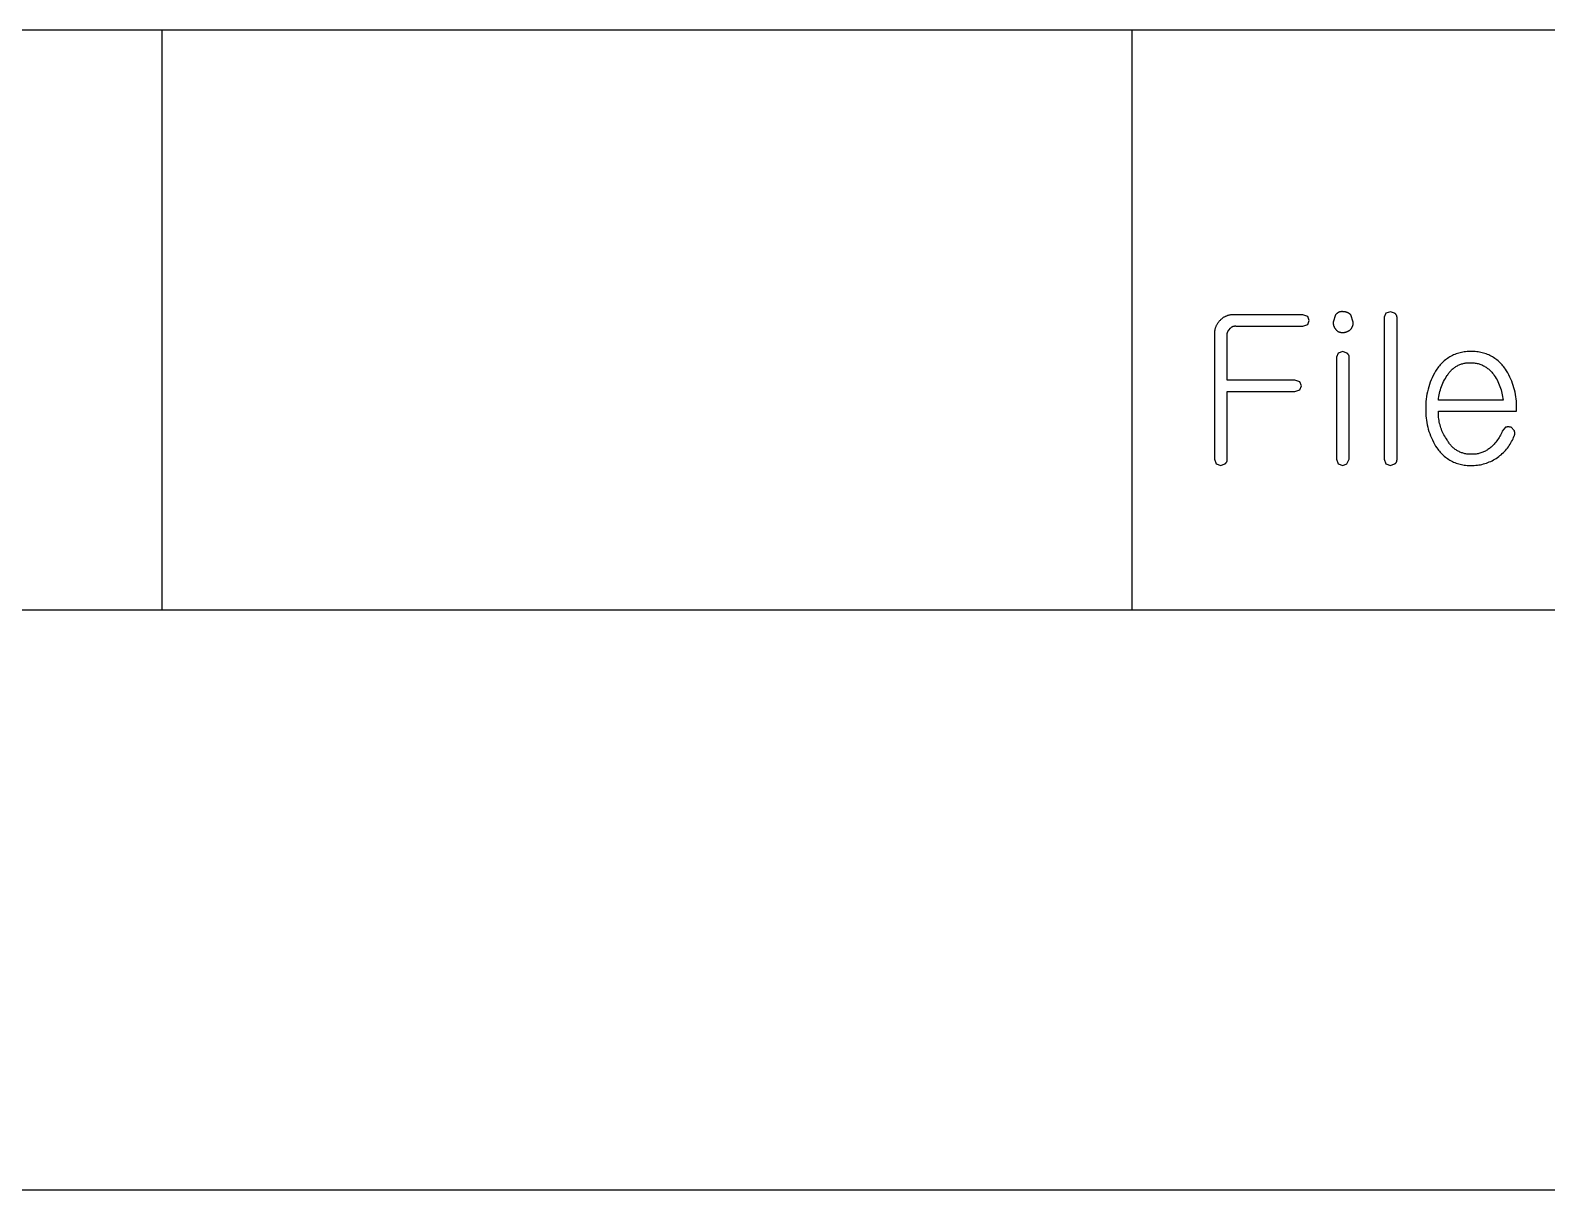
# Model space of a CAD drawing. Header units: millimetres. Extents: x 3033 to 5773, y 123 to 1487.
# Drawn here: x 4168.7 to 4266.7, y 122.8 to 197.8 of the extents above; entities that cross this region are included whole.
import ezdxf

# ---------------------------------------------------------------- set-up
doc = ezdxf.new("R2010")
doc.units = ezdxf.units.MM
doc.header["$MEASUREMENT"] = 0
doc.layers.add('____', color=5, linetype='Continuous')
doc.layers.add('TEX', color=70, linetype='Continuous')

msp = doc.modelspace()

# ---------------------------------------------------------------- linework, layer by layer
at = {"layer": '____'}
msp.add_line((3033.085, 122.848), (4363.085, 122.848), dxfattribs=at)
at = {"layer": 'TEX'}
for p, q in [((4363.085, 197.848), (3984.363, 197.848)), ((4177.199, 160.348), (4177.199, 197.848)), ((4239.921, 160.348), (4239.921, 197.848)), ((4246.282, 179.432), (4246.243, 179.426)), ((4246.32, 179.436), (4246.282, 179.432)), ((4246.359, 179.439), (4246.32, 179.436)), ((4246.398, 179.441), (4246.359, 179.439)), ((4246.437, 179.441), (4246.398, 179.441)), ((4246.476, 179.44), (4246.437, 179.441)), ((4250.961, 179.44), (4246.476, 179.44)), ((4251.27, 179.337), (4250.961, 179.44)), ((4253.074, 179.44), (4252.92, 178.976)), ((4253.084, 179.454), (4253.074, 179.44)), ((4253.095, 179.467), (4253.084, 179.454)), ((4253.106, 179.48), (4253.095, 179.467)), ((4253.118, 179.493), (4253.106, 179.48)), ((4253.13, 179.505), (4253.118, 179.493)), ((4253.142, 179.517), (4253.13, 179.505)), ((4253.155, 179.528), (4253.142, 179.517)), ((4253.169, 179.539), (4253.155, 179.528)), ((4253.182, 179.549), (4253.169, 179.539)), ((4253.196, 179.56), (4253.182, 179.549)), ((4253.21, 179.569), (4253.196, 179.56)), ((4253.225, 179.578), (4253.21, 179.569)), ((4253.24, 179.587), (4253.225, 179.578)), ((4253.255, 179.595), (4253.24, 179.587)), ((4253.27, 179.602), (4253.255, 179.595)), ((4253.286, 179.609), (4253.27, 179.602)), ((4253.302, 179.616), (4253.286, 179.609)), ((4253.318, 179.621), (4253.302, 179.616)), ((4253.334, 179.627), (4253.318, 179.621)), ((4253.351, 179.632), (4253.334, 179.627)), ((4253.368, 179.636), (4253.351, 179.632)), ((4253.384, 179.639), (4253.368, 179.636)), ((4253.401, 179.642), (4253.384, 179.639)), ((4253.418, 179.645), (4253.401, 179.642)), ((4253.435, 179.647), (4253.418, 179.645)), ((4253.452, 179.648), (4253.435, 179.647)), ((4253.47, 179.649), (4253.452, 179.648)), ((4253.487, 179.649), (4253.47, 179.649)), ((4253.504, 179.649), (4253.487, 179.649)), ((4253.521, 179.648), (4253.504, 179.649)), ((4253.538, 179.646), (4253.521, 179.648)), ((4253.561, 179.647), (4253.538, 179.646)), ((4253.584, 179.647), (4253.561, 179.647)), ((4253.607, 179.646), (4253.584, 179.647)), ((4253.63, 179.644), (4253.607, 179.646)), ((4253.653, 179.642), (4253.63, 179.644)), ((4253.675, 179.639), (4253.653, 179.642)), ((4253.698, 179.635), (4253.675, 179.639)), ((4253.72, 179.63), (4253.698, 179.635)), ((4253.742, 179.625), (4253.72, 179.63)), ((4253.765, 179.618), (4253.742, 179.625)), ((4253.786, 179.611), (4253.765, 179.618)), ((4253.808, 179.604), (4253.786, 179.611)), ((4253.829, 179.595), (4253.808, 179.604)), ((4253.85, 179.586), (4253.829, 179.595)), ((4253.871, 179.576), (4253.85, 179.586)), ((4253.891, 179.565), (4253.871, 179.576)), ((4253.911, 179.554), (4253.891, 179.565)), ((4253.93, 179.542), (4253.911, 179.554)), ((4253.949, 179.529), (4253.93, 179.542)), ((4253.968, 179.516), (4253.949, 179.529)), ((4253.986, 179.502), (4253.968, 179.516)), ((4254.004, 179.487), (4253.986, 179.502)), ((4254.021, 179.472), (4254.004, 179.487)), ((4254.038, 179.456), (4254.021, 179.472)), ((4254.054, 179.44), (4254.038, 179.456)), ((4254.208, 178.976), (4254.054, 179.44)), ((4256.322, 179.543), (4256.219, 179.285)), ((4256.631, 179.646), (4256.322, 179.543)), ((4256.889, 179.543), (4256.631, 179.646)), ((4256.898, 179.537), (4256.889, 179.543)), ((4256.907, 179.531), (4256.898, 179.537)), ((4256.916, 179.525), (4256.907, 179.531)), ((4256.925, 179.519), (4256.916, 179.525)), ((4256.933, 179.512), (4256.925, 179.519)), ((4256.941, 179.505), (4256.933, 179.512)), ((4256.949, 179.498), (4256.941, 179.505)), ((4256.957, 179.49), (4256.949, 179.498)), ((4256.964, 179.482), (4256.957, 179.49)), ((4256.971, 179.474), (4256.964, 179.482)), ((4256.978, 179.466), (4256.971, 179.474)), ((4256.985, 179.457), (4256.978, 179.466)), ((4256.991, 179.449), (4256.985, 179.457)), ((4256.997, 179.44), (4256.991, 179.449)), ((4257.003, 179.431), (4256.997, 179.44)), ((4257.008, 179.421), (4257.003, 179.431)), ((4245.264, 178.476), (4245.257, 178.437)), ((4245.273, 178.514), (4245.264, 178.476)), ((4245.283, 178.552), (4245.273, 178.514)), ((4245.294, 178.59), (4245.283, 178.552)), ((4245.307, 178.627), (4245.294, 178.59)), ((4245.32, 178.664), (4245.307, 178.627)), ((4245.335, 178.7), (4245.32, 178.664)), ((4245.352, 178.736), (4245.335, 178.7)), ((4245.369, 178.771), (4245.352, 178.736)), ((4245.388, 178.805), (4245.369, 178.771)), ((4245.407, 178.839), (4245.388, 178.805)), ((4245.428, 178.873), (4245.407, 178.839)), ((4245.45, 178.905), (4245.428, 178.873)), ((4245.473, 178.937), (4245.45, 178.905)), ((4245.497, 178.968), (4245.473, 178.937)), ((4245.522, 178.998), (4245.497, 178.968)), ((4245.548, 179.027), (4245.522, 178.998)), ((4245.574, 179.057), (4245.548, 179.027)), ((4245.6, 179.086), (4245.574, 179.057)), ((4245.627, 179.114), (4245.6, 179.086)), ((4245.655, 179.141), (4245.627, 179.114)), ((4245.685, 179.167), (4245.655, 179.141)), ((4245.715, 179.192), (4245.685, 179.167)), ((4245.745, 179.215), (4245.715, 179.192)), ((4245.777, 179.238), (4245.745, 179.215)), ((4245.809, 179.26), (4245.777, 179.238)), ((4245.843, 179.281), (4245.809, 179.26)), ((4245.876, 179.3), (4245.843, 179.281)), ((4245.911, 179.318), (4245.876, 179.3)), ((4245.946, 179.335), (4245.911, 179.318)), ((4245.981, 179.351), (4245.946, 179.335)), ((4246.018, 179.366), (4245.981, 179.351)), ((4246.054, 179.379), (4246.018, 179.366)), ((4246.091, 179.391), (4246.054, 179.379)), ((4246.129, 179.402), (4246.091, 179.391)), ((4246.167, 179.411), (4246.129, 179.402)), ((4246.154, 178.44), (4246.163, 178.453)), ((4246.163, 178.453), (4246.174, 178.465)), ((4246.205, 179.42), (4246.167, 179.411)), ((4246.174, 178.465), (4246.184, 178.478)), ((4246.184, 178.478), (4246.195, 178.489)), ((4246.195, 178.489), (4246.207, 178.501)), ((4246.243, 179.426), (4246.205, 179.42)), ((4246.207, 178.501), (4246.219, 178.512)), ((4246.219, 178.512), (4246.226, 178.524)), ((4246.226, 178.524), (4246.234, 178.536)), ((4246.234, 178.536), (4246.242, 178.548)), ((4246.242, 178.548), (4246.251, 178.56)), ((4246.251, 178.56), (4246.26, 178.571)), ((4246.26, 178.571), (4246.269, 178.582)), ((4246.269, 178.582), (4246.279, 178.592)), ((4246.279, 178.592), (4246.289, 178.602)), ((4246.289, 178.602), (4246.299, 178.612)), ((4246.299, 178.612), (4246.31, 178.622)), ((4246.31, 178.622), (4246.321, 178.631)), ((4246.321, 178.631), (4246.333, 178.639)), ((4246.333, 178.639), (4246.344, 178.648)), ((4246.344, 178.648), (4246.356, 178.656)), ((4246.356, 178.656), (4246.369, 178.663)), ((4246.369, 178.663), (4246.381, 178.67)), ((4246.381, 178.67), (4246.394, 178.677)), ((4246.394, 178.677), (4246.407, 178.683)), ((4246.407, 178.683), (4246.42, 178.689)), ((4246.42, 178.689), (4246.433, 178.694)), ((4246.433, 178.694), (4246.447, 178.699)), ((4246.447, 178.699), (4246.46, 178.703)), ((4246.46, 178.703), (4246.474, 178.707)), ((4246.474, 178.707), (4246.488, 178.711)), ((4246.488, 178.711), (4246.502, 178.714)), ((4246.502, 178.714), (4246.516, 178.716)), ((4246.516, 178.716), (4246.531, 178.718)), ((4246.531, 178.718), (4246.545, 178.72)), ((4246.545, 178.72), (4246.559, 178.721)), ((4246.559, 178.721), (4246.574, 178.721)), ((4246.574, 178.721), (4246.588, 178.721)), ((4246.588, 178.721), (4246.602, 178.721)), ((4246.602, 178.721), (4246.617, 178.72)), ((4246.617, 178.72), (4246.631, 178.718)), ((4246.631, 178.718), (4250.961, 178.718)), ((4250.961, 178.718), (4251.27, 178.821)), ((4251.373, 179.079), (4251.27, 179.337)), ((4251.27, 178.821), (4251.373, 179.079)), ((4252.92, 178.976), (4252.918, 178.954)), ((4252.918, 178.954), (4252.918, 178.932)), ((4252.918, 178.932), (4252.918, 178.91)), ((4252.918, 178.91), (4252.919, 178.889)), ((4252.919, 178.889), (4252.921, 178.867)), ((4252.921, 178.867), (4252.923, 178.845)), ((4252.923, 178.845), (4252.926, 178.823)), ((4252.926, 178.823), (4252.93, 178.802)), ((4252.93, 178.802), (4252.935, 178.781)), ((4252.935, 178.781), (4252.941, 178.76)), ((4252.941, 178.76), (4252.947, 178.739)), ((4252.947, 178.739), (4252.954, 178.718)), ((4252.954, 178.718), (4252.961, 178.697)), ((4252.961, 178.697), (4252.97, 178.677)), ((4252.97, 178.677), (4252.979, 178.657)), ((4252.979, 178.657), (4252.988, 178.638)), ((4252.988, 178.638), (4252.999, 178.619)), ((4252.999, 178.619), (4253.01, 178.6)), ((4253.01, 178.6), (4253.021, 178.581)), ((4253.021, 178.581), (4253.034, 178.563)), ((4253.034, 178.563), (4253.047, 178.546)), ((4253.047, 178.546), (4253.06, 178.529)), ((4253.06, 178.529), (4253.074, 178.512)), ((4253.074, 178.512), (4253.084, 178.498)), ((4253.084, 178.498), (4253.095, 178.485)), ((4253.095, 178.485), (4253.106, 178.472)), ((4253.106, 178.472), (4253.118, 178.459)), ((4253.118, 178.459), (4253.13, 178.447)), ((4253.968, 178.436), (4253.986, 178.45)), ((4253.986, 178.45), (4254.004, 178.464)), ((4254.004, 178.464), (4254.021, 178.48)), ((4254.021, 178.48), (4254.038, 178.496)), ((4254.038, 178.496), (4254.054, 178.512)), ((4254.054, 178.512), (4254.068, 178.529)), ((4254.068, 178.529), (4254.081, 178.546)), ((4254.081, 178.546), (4254.094, 178.563)), ((4254.094, 178.563), (4254.107, 178.581)), ((4254.107, 178.581), (4254.118, 178.6)), ((4254.118, 178.6), (4254.129, 178.619)), ((4254.129, 178.619), (4254.14, 178.638)), ((4254.14, 178.638), (4254.149, 178.657)), ((4254.149, 178.657), (4254.158, 178.677)), ((4254.158, 178.677), (4254.167, 178.697)), ((4254.167, 178.697), (4254.174, 178.718)), ((4254.174, 178.718), (4254.181, 178.739)), ((4254.181, 178.739), (4254.187, 178.76)), ((4254.187, 178.76), (4254.193, 178.781)), ((4254.193, 178.781), (4254.198, 178.802)), ((4254.198, 178.802), (4254.201, 178.823)), ((4254.201, 178.823), (4254.205, 178.845)), ((4254.205, 178.845), (4254.207, 178.867)), ((4254.207, 178.867), (4254.209, 178.889)), ((4254.21, 178.954), (4254.208, 178.976)), ((4254.209, 178.889), (4254.21, 178.91)), ((4254.21, 178.932), (4254.21, 178.954)), ((4254.21, 178.91), (4254.21, 178.932)), ((4256.219, 179.285), (4256.219, 170.11)), ((4257.013, 179.412), (4257.008, 179.421)), ((4257.017, 179.402), (4257.013, 179.412)), ((4257.022, 179.392), (4257.017, 179.402)), ((4257.026, 179.382), (4257.022, 179.392)), ((4257.029, 179.372), (4257.026, 179.382)), ((4257.033, 179.362), (4257.029, 179.372)), ((4257.036, 179.351), (4257.033, 179.362)), ((4257.038, 179.341), (4257.036, 179.351)), ((4257.04, 179.33), (4257.038, 179.341)), ((4257.042, 179.32), (4257.04, 179.33)), ((4257.044, 179.309), (4257.042, 179.32)), ((4257.043, 179.234), (4257.044, 179.244)), ((4257.043, 170.058), (4257.043, 179.234)), ((4257.045, 179.298), (4257.044, 179.309)), ((4257.044, 179.244), (4257.045, 179.255)), ((4257.045, 179.287), (4257.045, 179.298)), ((4257.046, 179.277), (4257.045, 179.287)), ((4257.045, 179.255), (4257.046, 179.266)), ((4257.046, 179.266), (4257.046, 179.277)), ((4245.24, 178.281), (4245.239, 178.242)), ((4245.239, 178.242), (4245.239, 178.203)), ((4245.239, 178.203), (4245.239, 170.11)), ((4245.242, 178.32), (4245.24, 178.281)), ((4245.245, 178.359), (4245.242, 178.32)), ((4245.25, 178.398), (4245.245, 178.359)), ((4245.257, 178.437), (4245.25, 178.398)), ((4246.064, 178.183), (4246.065, 178.2)), ((4246.064, 178.167), (4246.064, 178.183)), ((4246.064, 178.151), (4246.064, 178.167)), ((4246.064, 175.213), (4246.064, 178.151)), ((4246.065, 178.2), (4246.067, 178.216)), ((4246.067, 178.216), (4246.069, 178.232)), ((4246.069, 178.232), (4246.071, 178.248)), ((4246.071, 178.248), (4246.074, 178.264)), ((4246.074, 178.264), (4246.078, 178.28)), ((4246.078, 178.28), (4246.082, 178.295)), ((4246.082, 178.295), (4246.087, 178.311)), ((4246.087, 178.311), (4246.093, 178.326)), ((4246.093, 178.326), (4246.098, 178.341)), ((4246.098, 178.341), (4246.105, 178.356)), ((4246.105, 178.356), (4246.112, 178.371)), ((4246.112, 178.371), (4246.119, 178.385)), ((4246.119, 178.385), (4246.127, 178.399)), ((4246.127, 178.399), (4246.135, 178.413)), ((4246.135, 178.413), (4246.144, 178.427)), ((4246.144, 178.427), (4246.154, 178.44)), ((4253.13, 178.447), (4253.142, 178.435)), ((4253.142, 178.435), (4253.155, 178.424)), ((4253.155, 178.424), (4253.169, 178.413)), ((4253.169, 178.413), (4253.182, 178.402)), ((4253.182, 178.402), (4253.196, 178.392)), ((4253.196, 178.392), (4253.21, 178.383)), ((4253.21, 178.383), (4253.225, 178.374)), ((4253.225, 178.374), (4253.24, 178.365)), ((4253.24, 178.365), (4253.255, 178.357)), ((4253.255, 178.357), (4253.27, 178.349)), ((4253.27, 178.349), (4253.286, 178.342)), ((4253.286, 178.342), (4253.302, 178.336)), ((4253.302, 178.336), (4253.318, 178.33)), ((4253.318, 178.33), (4253.334, 178.325)), ((4253.334, 178.325), (4253.351, 178.32)), ((4253.351, 178.32), (4253.368, 178.316)), ((4253.368, 178.316), (4253.384, 178.312)), ((4253.384, 178.312), (4253.401, 178.309)), ((4253.401, 178.309), (4253.418, 178.307)), ((4253.418, 178.307), (4253.435, 178.305)), ((4253.435, 178.305), (4253.452, 178.303)), ((4253.452, 178.303), (4253.47, 178.303)), ((4253.47, 178.303), (4253.487, 178.303)), ((4253.487, 178.303), (4253.504, 178.303)), ((4253.504, 178.303), (4253.521, 178.304)), ((4253.521, 178.304), (4253.538, 178.306)), ((4253.538, 178.306), (4253.561, 178.305)), ((4253.561, 178.305), (4253.584, 178.305)), ((4253.584, 178.305), (4253.607, 178.306)), ((4253.607, 178.306), (4253.63, 178.307)), ((4253.63, 178.307), (4253.653, 178.31)), ((4253.653, 178.31), (4253.675, 178.313)), ((4253.675, 178.313), (4253.698, 178.317)), ((4253.698, 178.317), (4253.72, 178.321)), ((4253.72, 178.321), (4253.742, 178.327)), ((4253.742, 178.327), (4253.765, 178.333)), ((4253.765, 178.333), (4253.786, 178.34)), ((4253.786, 178.34), (4253.808, 178.348)), ((4253.808, 178.348), (4253.829, 178.356)), ((4253.829, 178.356), (4253.85, 178.366)), ((4253.85, 178.366), (4253.871, 178.376)), ((4253.871, 178.376), (4253.891, 178.386)), ((4253.891, 178.386), (4253.911, 178.398)), ((4253.911, 178.398), (4253.93, 178.41)), ((4253.93, 178.41), (4253.949, 178.422)), ((4253.949, 178.422), (4253.968, 178.436)), ((4253.229, 176.966), (4253.126, 176.708)), ((4253.126, 176.708), (4253.126, 170.11)), ((4253.538, 177.069), (4253.229, 176.966)), ((4253.796, 176.966), (4253.538, 177.069)), ((4253.804, 176.961), (4253.796, 176.966)), ((4253.813, 176.956), (4253.804, 176.961)), ((4253.821, 176.951), (4253.813, 176.956)), ((4253.829, 176.946), (4253.821, 176.951)), ((4253.837, 176.94), (4253.829, 176.946)), ((4253.844, 176.934), (4253.837, 176.94)), ((4253.852, 176.928), (4253.844, 176.934)), ((4253.859, 176.922), (4253.852, 176.928)), ((4253.866, 176.915), (4253.859, 176.922)), ((4253.872, 176.908), (4253.866, 176.915)), ((4253.879, 176.901), (4253.872, 176.908)), ((4253.885, 176.894), (4253.879, 176.901)), ((4253.891, 176.887), (4253.885, 176.894)), ((4253.897, 176.879), (4253.891, 176.887)), ((4253.902, 176.871), (4253.897, 176.879)), ((4253.908, 176.863), (4253.902, 176.871)), ((4253.913, 176.855), (4253.908, 176.863)), ((4253.917, 176.846), (4253.913, 176.855)), ((4253.922, 176.838), (4253.917, 176.846)), ((4253.926, 176.829), (4253.922, 176.838)), ((4253.93, 176.82), (4253.926, 176.829)), ((4253.933, 176.811), (4253.93, 176.82)), ((4253.936, 176.802), (4253.933, 176.811)), ((4253.939, 176.793), (4253.936, 176.802)), ((4253.942, 176.784), (4253.939, 176.793)), ((4253.944, 176.774), (4253.942, 176.784)), ((4253.946, 176.765), (4253.944, 176.774)), ((4253.947, 176.756), (4253.946, 176.765)), ((4253.949, 176.746), (4253.947, 176.756)), ((4253.95, 176.737), (4253.949, 176.746)), ((4253.95, 176.727), (4253.95, 176.737)), ((4253.951, 176.717), (4253.95, 176.727)), ((4253.951, 176.708), (4253.951, 176.717)), ((4253.951, 170.11), (4253.951, 176.708)), ((4260.169, 176.522), (4260.099, 176.465)), ((4260.24, 176.575), (4260.169, 176.522)), ((4260.313, 176.627), (4260.24, 176.575)), ((4260.389, 176.676), (4260.313, 176.627)), ((4260.465, 176.722), (4260.389, 176.676)), ((4260.544, 176.766), (4260.465, 176.722)), ((4260.623, 176.806), (4260.544, 176.766)), ((4260.704, 176.844), (4260.623, 176.806)), ((4260.787, 176.88), (4260.704, 176.844)), ((4260.87, 176.912), (4260.787, 176.88)), ((4260.955, 176.941), (4260.87, 176.912)), ((4261.041, 176.968), (4260.955, 176.941)), ((4261.127, 176.991), (4261.041, 176.968)), ((4261.214, 177.012), (4261.127, 176.991)), ((4261.302, 177.029), (4261.214, 177.012)), ((4261.391, 177.043), (4261.302, 177.029)), ((4261.479, 177.055), (4261.391, 177.043)), ((4261.569, 177.063), (4261.479, 177.055)), ((4261.658, 177.068), (4261.569, 177.063)), ((4261.748, 177.07), (4261.658, 177.068)), ((4261.837, 177.069), (4261.748, 177.07)), ((4261.927, 177.07), (4261.837, 177.069)), ((4262.016, 177.068), (4261.927, 177.07)), ((4262.106, 177.063), (4262.016, 177.068)), ((4262.195, 177.055), (4262.106, 177.063)), ((4262.284, 177.043), (4262.195, 177.055)), ((4262.372, 177.029), (4262.284, 177.043)), ((4262.46, 177.012), (4262.372, 177.029)), ((4262.547, 176.991), (4262.46, 177.012)), ((4262.634, 176.968), (4262.547, 176.991)), ((4262.719, 176.941), (4262.634, 176.968)), ((4262.804, 176.912), (4262.719, 176.941)), ((4262.887, 176.88), (4262.804, 176.912)), ((4262.97, 176.844), (4262.887, 176.88)), ((4263.051, 176.806), (4262.97, 176.844)), ((4263.131, 176.766), (4263.051, 176.806)), ((4263.209, 176.722), (4263.131, 176.766)), ((4263.286, 176.676), (4263.209, 176.722)), ((4263.361, 176.627), (4263.286, 176.676)), ((4263.434, 176.575), (4263.361, 176.627)), ((4263.506, 176.522), (4263.434, 176.575)), ((4263.575, 176.465), (4263.506, 176.522)), ((4259.384, 175.518), (4259.315, 175.374)), ((4259.458, 175.66), (4259.384, 175.518)), ((4259.537, 175.798), (4259.458, 175.66)), ((4259.621, 175.935), (4259.537, 175.798)), ((4259.672, 176.008), (4259.621, 175.935)), ((4259.726, 176.079), (4259.672, 176.008)), ((4259.783, 176.149), (4259.726, 176.079)), ((4259.841, 176.216), (4259.783, 176.149)), ((4259.903, 176.282), (4259.841, 176.216)), ((4259.966, 176.345), (4259.903, 176.282)), ((4260.031, 176.406), (4259.966, 176.345)), ((4260.099, 176.465), (4260.031, 176.406)), ((4260.228, 175.427), (4260.291, 175.522)), ((4260.291, 175.522), (4260.321, 175.571)), ((4260.321, 175.571), (4260.353, 175.62)), ((4260.353, 175.62), (4260.386, 175.667)), ((4260.386, 175.667), (4260.422, 175.712)), ((4260.422, 175.712), (4260.458, 175.757)), ((4260.458, 175.757), (4260.497, 175.8)), ((4260.497, 175.8), (4260.536, 175.842)), ((4260.536, 175.842), (4260.577, 175.883)), ((4260.577, 175.883), (4260.62, 175.922)), ((4260.62, 175.922), (4260.664, 175.96)), ((4260.664, 175.96), (4260.709, 175.996)), ((4260.709, 175.996), (4260.755, 176.03)), ((4260.755, 176.03), (4260.802, 176.063)), ((4260.802, 176.063), (4260.851, 176.095)), ((4260.851, 176.095), (4260.9, 176.124)), ((4260.9, 176.124), (4260.951, 176.152)), ((4260.951, 176.152), (4261.003, 176.178)), ((4261.003, 176.178), (4261.055, 176.203)), ((4261.055, 176.203), (4261.108, 176.225)), ((4261.108, 176.225), (4261.162, 176.246)), ((4261.162, 176.246), (4261.217, 176.265)), ((4261.217, 176.265), (4261.272, 176.282)), ((4261.272, 176.282), (4261.328, 176.297)), ((4261.328, 176.297), (4261.384, 176.31)), ((4261.384, 176.31), (4261.441, 176.321)), ((4261.441, 176.321), (4261.498, 176.33)), ((4261.498, 176.33), (4261.555, 176.338)), ((4261.555, 176.338), (4261.612, 176.343)), ((4261.612, 176.343), (4261.67, 176.346)), ((4261.67, 176.346), (4261.728, 176.348)), ((4261.728, 176.348), (4261.786, 176.347)), ((4261.786, 176.347), (4261.849, 176.347)), ((4261.849, 176.347), (4261.912, 176.344)), ((4261.912, 176.344), (4261.975, 176.34)), ((4261.975, 176.34), (4262.037, 176.333)), ((4262.037, 176.333), (4262.1, 176.324)), ((4262.1, 176.324), (4262.162, 176.313)), ((4262.162, 176.313), (4262.223, 176.299)), ((4262.223, 176.299), (4262.284, 176.284)), ((4262.284, 176.284), (4262.345, 176.266)), ((4262.345, 176.266), (4262.405, 176.247)), ((4262.405, 176.247), (4262.464, 176.225)), ((4262.464, 176.225), (4262.523, 176.201)), ((4262.523, 176.201), (4262.58, 176.176)), ((4262.58, 176.176), (4262.637, 176.148)), ((4262.637, 176.148), (4262.692, 176.118)), ((4262.692, 176.118), (4262.747, 176.087)), ((4262.747, 176.087), (4262.8, 176.053)), ((4262.8, 176.053), (4262.853, 176.018)), ((4262.853, 176.018), (4262.904, 175.981)), ((4262.904, 175.981), (4262.953, 175.942)), ((4262.953, 175.942), (4263.002, 175.901)), ((4263.002, 175.901), (4263.049, 175.859)), ((4263.049, 175.859), (4263.094, 175.815)), ((4263.094, 175.815), (4263.138, 175.77)), ((4263.138, 175.77), (4263.18, 175.723)), ((4263.18, 175.723), (4263.221, 175.675)), ((4263.221, 175.675), (4263.259, 175.625)), ((4263.259, 175.625), (4263.297, 175.574)), ((4263.297, 175.574), (4263.332, 175.522)), ((4263.332, 175.522), (4263.395, 175.427)), ((4263.643, 176.406), (4263.575, 176.465)), ((4263.708, 176.345), (4263.643, 176.406)), ((4263.772, 176.282), (4263.708, 176.345)), ((4263.833, 176.216), (4263.772, 176.282)), ((4263.892, 176.149), (4263.833, 176.216)), ((4263.948, 176.079), (4263.892, 176.149)), ((4264.002, 176.008), (4263.948, 176.079)), ((4264.054, 175.935), (4264.002, 176.008)), ((4264.133, 175.809), (4264.054, 175.935)), ((4264.208, 175.681), (4264.133, 175.809)), ((4264.278, 175.551), (4264.208, 175.681)), ((4264.344, 175.419), (4264.278, 175.551)), ((4250.445, 175.213), (4246.064, 175.213)), ((4250.755, 175.11), (4250.445, 175.213)), ((4250.445, 174.491), (4250.755, 174.594)), ((4250.858, 174.852), (4250.755, 175.11)), ((4250.755, 174.594), (4250.858, 174.852)), ((4259.047, 174.623), (4259.009, 174.467)), ((4259.09, 174.776), (4259.047, 174.623)), ((4259.139, 174.929), (4259.09, 174.776)), ((4259.192, 175.079), (4259.139, 174.929)), ((4259.251, 175.228), (4259.192, 175.079)), ((4259.315, 175.374), (4259.251, 175.228)), ((4259.819, 174.487), (4259.85, 174.597)), ((4259.85, 174.597), (4259.884, 174.706)), ((4259.884, 174.706), (4259.923, 174.814)), ((4259.923, 174.814), (4259.965, 174.92)), ((4259.965, 174.92), (4260.01, 175.025)), ((4260.01, 175.025), (4260.059, 175.128)), ((4260.059, 175.128), (4260.112, 175.23)), ((4260.112, 175.23), (4260.168, 175.329)), ((4260.168, 175.329), (4260.228, 175.427)), ((4263.395, 175.427), (4263.455, 175.329)), ((4263.455, 175.329), (4263.511, 175.23)), ((4263.511, 175.23), (4263.563, 175.128)), ((4263.563, 175.128), (4263.613, 175.025)), ((4263.613, 175.025), (4263.658, 174.92)), ((4263.658, 174.92), (4263.7, 174.814)), ((4263.7, 174.814), (4263.738, 174.706)), ((4263.738, 174.706), (4263.773, 174.597)), ((4263.773, 174.597), (4263.803, 174.487)), ((4264.406, 175.284), (4264.344, 175.419)), ((4264.463, 175.147), (4264.406, 175.284)), ((4264.515, 175.009), (4264.463, 175.147)), ((4264.563, 174.868), (4264.515, 175.009)), ((4264.606, 174.727), (4264.563, 174.868)), ((4264.645, 174.583), (4264.606, 174.727)), ((4264.678, 174.439), (4264.645, 174.583)), ((4246.064, 170.11), (4246.064, 174.491)), ((4246.064, 174.491), (4250.445, 174.491)), ((4258.903, 173.677), (4258.898, 173.517)), ((4258.913, 173.836), (4258.903, 173.677)), ((4258.929, 173.995), (4258.913, 173.836)), ((4258.95, 174.153), (4258.929, 173.995)), ((4258.977, 174.311), (4258.95, 174.153)), ((4259.009, 174.467), (4258.977, 174.311)), ((4259.724, 173.924), (4259.735, 174.038)), ((4263.899, 173.924), (4259.724, 173.924)), ((4259.735, 174.038), (4259.75, 174.151)), ((4259.75, 174.151), (4259.769, 174.264)), ((4259.769, 174.264), (4259.792, 174.376)), ((4259.792, 174.376), (4259.819, 174.487)), ((4263.803, 174.487), (4263.83, 174.376)), ((4263.83, 174.376), (4263.853, 174.264)), ((4263.853, 174.264), (4263.872, 174.151)), ((4263.872, 174.151), (4263.888, 174.038)), ((4263.888, 174.038), (4263.899, 173.924)), ((4264.707, 174.294), (4264.678, 174.439)), ((4264.731, 174.147), (4264.707, 174.294)), ((4264.749, 174), (4264.731, 174.147)), ((4264.763, 173.853), (4264.749, 174)), ((4264.772, 173.705), (4264.763, 173.853)), ((4264.776, 173.557), (4264.772, 173.705)), ((4264.775, 173.409), (4264.776, 173.557)), ((4258.898, 173.517), (4258.899, 173.357)), ((4258.899, 173.357), (4258.898, 173.209)), ((4258.898, 173.209), (4258.902, 173.061)), ((4258.902, 173.061), (4258.911, 172.913)), ((4258.911, 172.913), (4258.925, 172.766)), ((4258.925, 172.766), (4258.944, 172.619)), ((4258.944, 172.619), (4258.967, 172.472)), ((4259.722, 173.104), (4259.724, 173.203)), ((4259.723, 173.005), (4259.722, 173.104)), ((4259.727, 172.906), (4259.723, 173.005)), ((4259.724, 173.203), (4264.775, 173.203)), ((4259.735, 172.808), (4259.727, 172.906)), ((4259.746, 172.709), (4259.735, 172.808)), ((4259.76, 172.612), (4259.746, 172.709)), ((4259.778, 172.514), (4259.76, 172.612)), ((4264.775, 173.203), (4264.775, 173.409)), ((4258.967, 172.472), (4258.996, 172.327)), ((4258.996, 172.327), (4259.03, 172.183)), ((4259.03, 172.183), (4259.068, 172.04)), ((4259.068, 172.04), (4259.111, 171.898)), ((4259.111, 171.898), (4259.159, 171.758)), ((4259.159, 171.758), (4259.211, 171.619)), ((4259.211, 171.619), (4259.268, 171.482)), ((4259.799, 172.418), (4259.778, 172.514)), ((4259.823, 172.322), (4259.799, 172.418)), ((4259.85, 172.227), (4259.823, 172.322)), ((4259.881, 172.133), (4259.85, 172.227)), ((4259.914, 172.04), (4259.881, 172.133)), ((4259.951, 171.948), (4259.914, 172.04)), ((4259.991, 171.858), (4259.951, 171.948)), ((4260.034, 171.768), (4259.991, 171.858)), ((4260.079, 171.681), (4260.034, 171.768)), ((4260.128, 171.595), (4260.079, 171.681)), ((4260.179, 171.51), (4260.128, 171.595)), ((4263.691, 171.587), (4263.645, 171.509)), ((4263.734, 171.667), (4263.691, 171.587)), ((4263.774, 171.748), (4263.734, 171.667)), ((4263.812, 171.83), (4263.774, 171.748)), ((4263.847, 171.914), (4263.812, 171.83)), ((4264.054, 172.172), (4263.847, 171.914)), ((4264.081, 172.177), (4264.054, 172.172)), ((4264.109, 172.182), (4264.081, 172.177)), ((4264.136, 172.186), (4264.109, 172.182)), ((4264.164, 172.188), (4264.136, 172.186)), ((4264.192, 172.19), (4264.164, 172.188)), ((4264.22, 172.191), (4264.192, 172.19)), ((4264.248, 172.191), (4264.22, 172.191)), ((4264.276, 172.19), (4264.248, 172.191)), ((4264.304, 172.188), (4264.276, 172.19)), ((4264.332, 172.186), (4264.304, 172.188)), ((4264.359, 172.182), (4264.332, 172.186)), ((4264.387, 172.177), (4264.359, 172.182)), ((4264.414, 172.172), (4264.387, 172.177)), ((4264.621, 171.966), (4264.414, 172.172)), ((4264.584, 171.512), (4264.621, 171.605)), ((4264.627, 171.952), (4264.621, 171.966)), ((4264.621, 171.605), (4264.627, 171.618)), ((4264.632, 171.938), (4264.627, 171.952)), ((4264.627, 171.618), (4264.632, 171.632)), ((4264.637, 171.924), (4264.632, 171.938)), ((4264.632, 171.632), (4264.637, 171.646)), ((4264.641, 171.91), (4264.637, 171.924)), ((4264.637, 171.646), (4264.641, 171.66)), ((4264.645, 171.895), (4264.641, 171.91)), ((4264.641, 171.66), (4264.645, 171.675)), ((4264.649, 171.881), (4264.645, 171.895)), ((4264.645, 171.675), (4264.649, 171.689)), ((4264.652, 171.866), (4264.649, 171.881)), ((4264.649, 171.689), (4264.652, 171.704)), ((4264.654, 171.852), (4264.652, 171.866)), ((4264.652, 171.704), (4264.654, 171.718)), ((4264.656, 171.837), (4264.654, 171.852)), ((4264.654, 171.718), (4264.656, 171.733)), ((4264.658, 171.822), (4264.656, 171.837)), ((4264.656, 171.733), (4264.658, 171.748)), ((4264.659, 171.807), (4264.658, 171.822)), ((4264.658, 171.748), (4264.659, 171.763)), ((4264.659, 171.793), (4264.659, 171.807)), ((4264.659, 171.778), (4264.659, 171.793)), ((4264.659, 171.763), (4264.659, 171.778)), ((4259.268, 171.482), (4259.33, 171.348)), ((4259.33, 171.348), (4259.396, 171.215)), ((4259.396, 171.215), (4259.467, 171.085)), ((4259.467, 171.085), (4259.542, 170.957)), ((4259.542, 170.957), (4259.621, 170.831)), ((4259.621, 170.831), (4259.672, 170.758)), ((4259.672, 170.758), (4259.726, 170.687)), ((4259.726, 170.687), (4259.783, 170.617)), ((4259.783, 170.617), (4259.841, 170.55)), ((4260.234, 171.428), (4260.179, 171.51)), ((4260.291, 171.347), (4260.234, 171.428)), ((4260.318, 171.296), (4260.291, 171.347)), ((4260.347, 171.246), (4260.318, 171.296)), ((4260.377, 171.197), (4260.347, 171.246)), ((4260.409, 171.149), (4260.377, 171.197)), ((4260.443, 171.103), (4260.409, 171.149)), ((4260.478, 171.057), (4260.443, 171.103)), ((4260.515, 171.013), (4260.478, 171.057)), ((4260.553, 170.97), (4260.515, 171.013)), ((4260.592, 170.928), (4260.553, 170.97)), ((4260.634, 170.887), (4260.592, 170.928)), ((4260.676, 170.848), (4260.634, 170.887)), ((4260.72, 170.811), (4260.676, 170.848)), ((4260.765, 170.775), (4260.72, 170.811)), ((4260.811, 170.74), (4260.765, 170.775)), ((4260.858, 170.708), (4260.811, 170.74)), ((4260.906, 170.676), (4260.858, 170.708)), ((4260.956, 170.647), (4260.906, 170.676)), ((4261.006, 170.619), (4260.956, 170.647)), ((4261.057, 170.592), (4261.006, 170.619)), ((4262.758, 170.632), (4262.701, 170.604)), ((4262.814, 170.663), (4262.758, 170.632)), ((4262.869, 170.695), (4262.814, 170.663)), ((4262.923, 170.729), (4262.869, 170.695)), ((4262.976, 170.765), (4262.923, 170.729)), ((4263.027, 170.803), (4262.976, 170.765)), ((4263.077, 170.842), (4263.027, 170.803)), ((4263.126, 170.883), (4263.077, 170.842)), ((4263.192, 170.945), (4263.126, 170.883)), ((4263.257, 171.009), (4263.192, 170.945)), ((4263.319, 171.074), (4263.257, 171.009)), ((4263.379, 171.142), (4263.319, 171.074)), ((4263.437, 171.212), (4263.379, 171.142)), ((4263.492, 171.284), (4263.437, 171.212)), ((4263.546, 171.357), (4263.492, 171.284)), ((4263.596, 171.432), (4263.546, 171.357)), ((4263.645, 171.509), (4263.596, 171.432)), ((4263.99, 170.601), (4264.057, 170.675)), ((4264.057, 170.675), (4264.122, 170.75)), ((4264.122, 170.75), (4264.184, 170.827)), ((4264.184, 170.827), (4264.244, 170.907)), ((4264.244, 170.907), (4264.301, 170.988)), ((4264.301, 170.988), (4264.355, 171.072)), ((4264.355, 171.072), (4264.407, 171.157)), ((4264.407, 171.157), (4264.455, 171.243)), ((4264.455, 171.243), (4264.501, 171.332)), ((4264.501, 171.332), (4264.544, 171.421)), ((4264.544, 171.421), (4264.584, 171.512)), ((4245.239, 170.11), (4245.342, 169.801)), ((4245.342, 169.801), (4245.652, 169.697)), ((4245.652, 169.697), (4245.909, 169.801)), ((4245.909, 169.801), (4245.919, 169.806)), ((4245.919, 169.806), (4245.928, 169.812)), ((4245.928, 169.812), (4245.936, 169.818)), ((4245.936, 169.818), (4245.945, 169.824)), ((4245.945, 169.824), (4245.954, 169.831)), ((4245.954, 169.831), (4245.962, 169.838)), ((4245.962, 169.838), (4245.97, 169.846)), ((4245.97, 169.846), (4245.977, 169.853)), ((4245.977, 169.853), (4245.985, 169.861)), ((4245.985, 169.861), (4245.992, 169.869)), ((4245.992, 169.869), (4245.999, 169.877)), ((4245.999, 169.877), (4246.005, 169.886)), ((4246.005, 169.886), (4246.012, 169.895)), ((4246.012, 169.895), (4246.018, 169.904)), ((4246.018, 169.904), (4246.023, 169.913)), ((4246.023, 169.913), (4246.028, 169.922)), ((4246.028, 169.922), (4246.033, 169.932)), ((4246.033, 169.932), (4246.038, 169.942)), ((4246.038, 169.942), (4246.042, 169.951)), ((4246.042, 169.951), (4246.046, 169.961)), ((4246.046, 169.961), (4246.05, 169.972)), ((4246.05, 169.972), (4246.053, 169.982)), ((4246.053, 169.982), (4246.056, 169.992)), ((4246.056, 169.992), (4246.059, 170.003)), ((4246.059, 170.003), (4246.061, 170.013)), ((4246.061, 170.013), (4246.063, 170.024)), ((4246.063, 170.024), (4246.064, 170.035)), ((4246.065, 170.099), (4246.064, 170.11)), ((4246.064, 170.035), (4246.065, 170.045)), ((4246.066, 170.088), (4246.065, 170.099)), ((4246.065, 170.045), (4246.066, 170.056)), ((4246.066, 170.078), (4246.066, 170.088)), ((4246.066, 170.067), (4246.066, 170.078)), ((4246.066, 170.056), (4246.066, 170.067)), ((4253.126, 170.11), (4253.229, 169.801)), ((4253.229, 169.801), (4253.538, 169.697)), ((4253.538, 169.697), (4253.796, 169.801)), ((4253.796, 169.801), (4253.951, 170.11)), ((4256.219, 170.11), (4256.322, 169.801)), ((4256.322, 169.801), (4256.631, 169.697)), ((4256.631, 169.697), (4256.889, 169.801)), ((4256.889, 169.801), (4256.897, 169.805)), ((4256.897, 169.805), (4256.905, 169.81)), ((4256.905, 169.81), (4256.914, 169.815)), ((4256.914, 169.815), (4256.922, 169.82)), ((4256.922, 169.82), (4256.929, 169.826)), ((4256.929, 169.826), (4256.937, 169.832)), ((4256.937, 169.832), (4256.944, 169.838)), ((4256.944, 169.838), (4256.952, 169.844)), ((4256.952, 169.844), (4256.959, 169.851)), ((4256.959, 169.851), (4256.965, 169.858)), ((4256.965, 169.858), (4256.972, 169.865)), ((4256.972, 169.865), (4256.978, 169.872)), ((4256.978, 169.872), (4256.984, 169.88)), ((4256.984, 169.88), (4256.99, 169.887)), ((4256.99, 169.887), (4256.995, 169.895)), ((4256.995, 169.895), (4257, 169.903)), ((4257, 169.903), (4257.005, 169.911)), ((4257.005, 169.911), (4257.01, 169.92)), ((4257.01, 169.92), (4257.014, 169.928)), ((4257.014, 169.928), (4257.019, 169.937)), ((4257.019, 169.937), (4257.022, 169.946)), ((4257.022, 169.946), (4257.026, 169.955)), ((4257.026, 169.955), (4257.029, 169.964)), ((4257.029, 169.964), (4257.032, 169.973)), ((4257.032, 169.973), (4257.034, 169.982)), ((4257.034, 169.982), (4257.037, 169.992)), ((4257.037, 169.992), (4257.039, 170.001)), ((4257.039, 170.001), (4257.04, 170.01)), ((4257.04, 170.01), (4257.041, 170.02)), ((4257.041, 170.02), (4257.042, 170.03)), ((4257.042, 170.03), (4257.043, 170.039)), ((4257.043, 170.049), (4257.043, 170.058)), ((4257.043, 170.039), (4257.043, 170.049)), ((4259.841, 170.55), (4259.903, 170.484)), ((4259.903, 170.484), (4259.966, 170.421)), ((4259.966, 170.421), (4260.031, 170.36)), ((4260.031, 170.36), (4260.099, 170.301)), ((4260.099, 170.301), (4260.169, 170.245)), ((4260.169, 170.245), (4260.24, 170.191)), ((4260.24, 170.191), (4260.313, 170.139)), ((4260.313, 170.139), (4260.389, 170.09)), ((4260.389, 170.09), (4260.465, 170.044)), ((4260.465, 170.044), (4260.544, 170.001)), ((4260.544, 170.001), (4260.623, 169.96)), ((4260.623, 169.96), (4260.704, 169.922)), ((4260.704, 169.922), (4260.787, 169.887)), ((4260.787, 169.887), (4260.87, 169.854)), ((4260.87, 169.854), (4260.955, 169.825)), ((4260.955, 169.825), (4261.041, 169.798)), ((4261.041, 169.798), (4261.127, 169.775)), ((4261.109, 170.568), (4261.057, 170.592)), ((4261.162, 170.545), (4261.109, 170.568)), ((4261.127, 169.775), (4261.214, 169.755)), ((4261.216, 170.524), (4261.162, 170.545)), ((4261.214, 169.755), (4261.302, 169.737)), ((4261.27, 170.505), (4261.216, 170.524)), ((4261.325, 170.488), (4261.27, 170.505)), ((4261.302, 169.737), (4261.391, 169.723)), ((4261.381, 170.473), (4261.325, 170.488)), ((4261.437, 170.459), (4261.381, 170.473)), ((4261.391, 169.723), (4261.479, 169.712)), ((4261.493, 170.448), (4261.437, 170.459)), ((4261.479, 169.712), (4261.569, 169.703)), ((4261.55, 170.438), (4261.493, 170.448)), ((4261.607, 170.43), (4261.55, 170.438)), ((4261.569, 169.703), (4261.658, 169.698)), ((4261.665, 170.425), (4261.607, 170.43)), ((4261.658, 169.698), (4261.748, 169.696)), ((4261.722, 170.421), (4261.665, 170.425)), ((4261.78, 170.419), (4261.722, 170.421)), ((4261.748, 169.696), (4261.837, 169.697)), ((4261.837, 170.419), (4261.78, 170.419)), ((4261.901, 170.419), (4261.837, 170.419)), ((4261.837, 169.697), (4261.938, 169.697)), ((4261.965, 170.42), (4261.901, 170.419)), ((4261.938, 169.697), (4262.038, 169.7)), ((4262.028, 170.424), (4261.965, 170.42)), ((4262.092, 170.43), (4262.028, 170.424)), ((4262.038, 169.7), (4262.138, 169.707)), ((4262.155, 170.438), (4262.092, 170.43)), ((4262.138, 169.707), (4262.238, 169.718)), ((4262.218, 170.448), (4262.155, 170.438)), ((4262.28, 170.46), (4262.218, 170.448)), ((4262.238, 169.718), (4262.337, 169.731)), ((4262.342, 170.474), (4262.28, 170.46)), ((4262.337, 169.731), (4262.436, 169.748)), ((4262.404, 170.491), (4262.342, 170.474)), ((4262.465, 170.509), (4262.404, 170.491)), ((4262.436, 169.748), (4262.534, 169.769)), ((4262.525, 170.53), (4262.465, 170.509)), ((4262.585, 170.552), (4262.525, 170.53)), ((4262.534, 169.769), (4262.632, 169.793)), ((4262.643, 170.577), (4262.585, 170.552)), ((4262.632, 169.793), (4262.728, 169.821)), ((4262.701, 170.604), (4262.643, 170.577)), ((4262.728, 169.821), (4262.824, 169.851)), ((4262.824, 169.851), (4262.918, 169.885)), ((4262.918, 169.885), (4263.012, 169.923)), ((4263.012, 169.923), (4263.103, 169.963)), ((4263.103, 169.963), (4263.194, 170.007)), ((4263.194, 170.007), (4263.282, 170.054)), ((4263.282, 170.054), (4263.37, 170.104)), ((4263.37, 170.104), (4263.455, 170.157)), ((4263.455, 170.157), (4263.538, 170.213)), ((4263.538, 170.213), (4263.619, 170.271)), ((4263.619, 170.271), (4263.697, 170.332)), ((4263.697, 170.332), (4263.774, 170.396)), ((4263.774, 170.396), (4263.848, 170.462)), ((4263.848, 170.462), (4263.92, 170.531)), ((4263.92, 170.531), (4263.99, 170.601)), ((3033.085, 160.348), (4363.085, 160.348))]:
    msp.add_line(p, q, dxfattribs=at)

doc.saveas('drawing.dxf')
